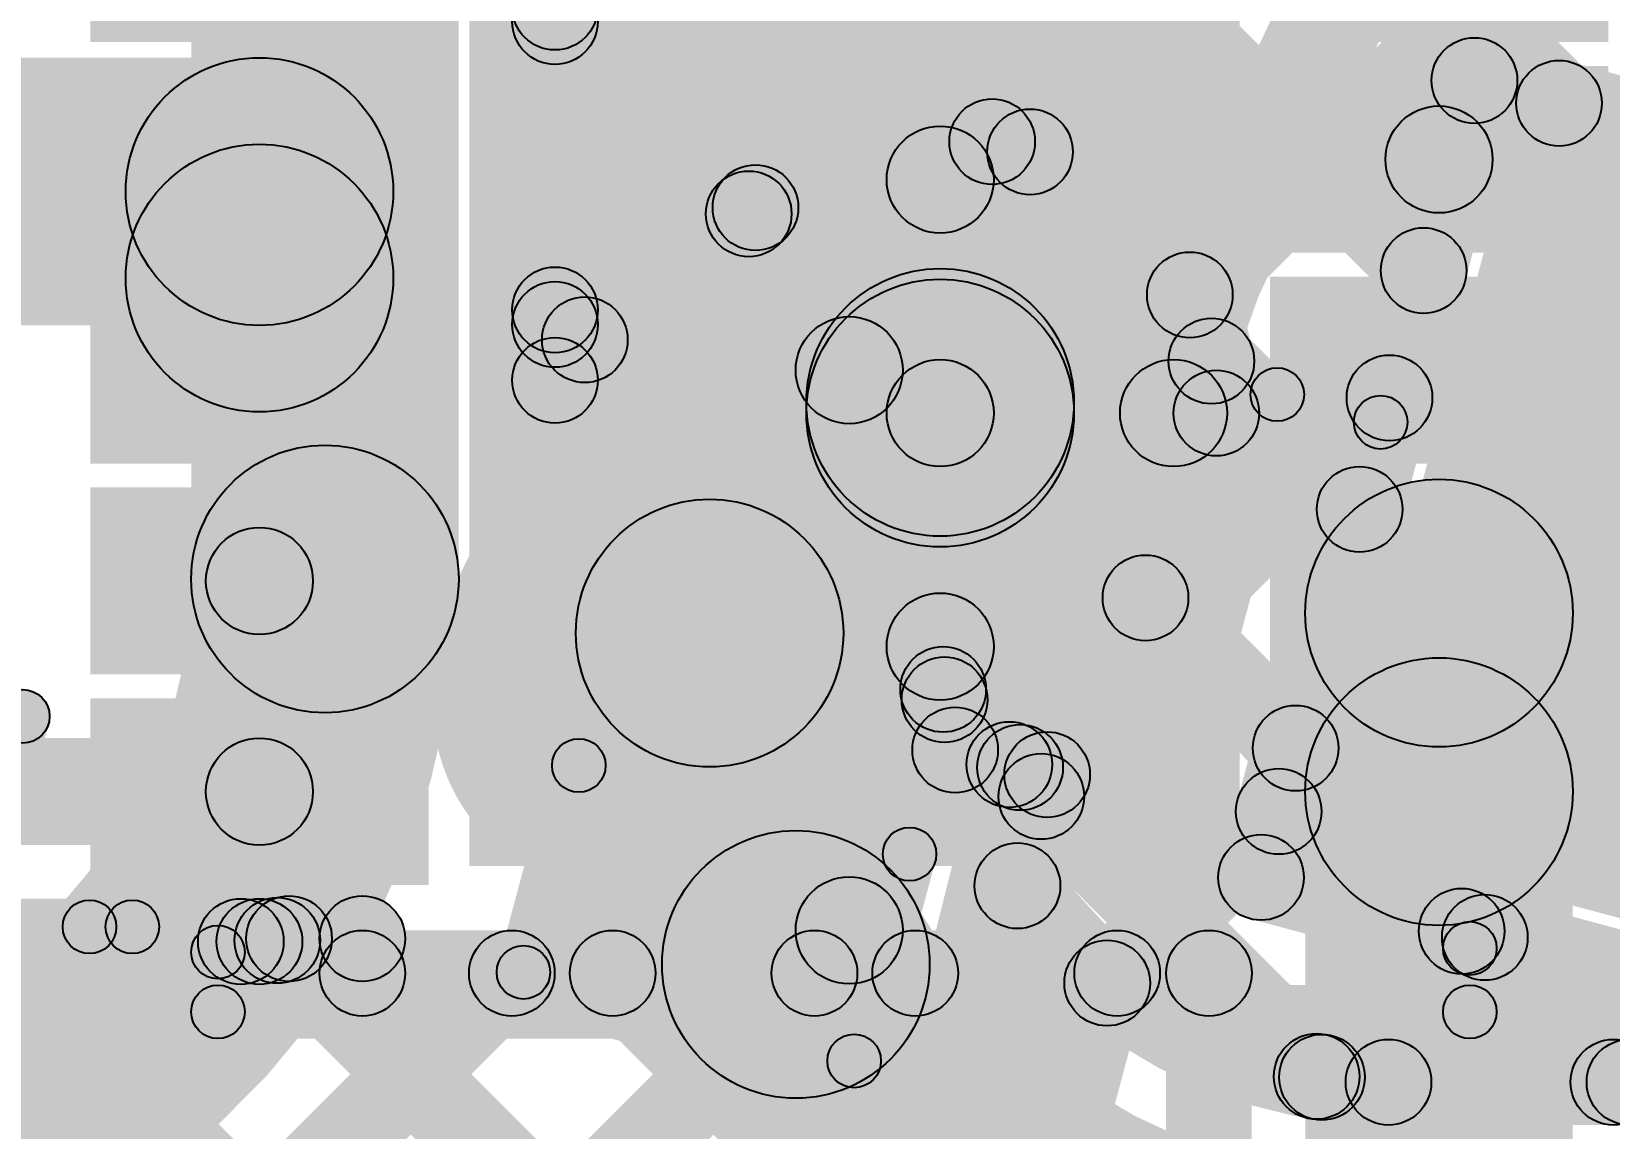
# Model space of a CAD drawing. Header units: millimetres. Extents: x -2.17 to 2.17, y -2.17 to 2.17.
# Drawn here: x -0.5839 to -0.4365, y 0.1036 to 0.206 of the extents above; entities that cross this region are included whole.
import ezdxf

# ---------------------------------------------------------------- set-up
doc = ezdxf.new("R2010")
doc.units = ezdxf.units.MM
doc.header["$MEASUREMENT"] = 0
for name, color, linetype in [('BottomLayer', 5, 'Continuous'), ('BottomOverlay', 54, 'Continuous'), ('BottomPaste', 16, 'Continuous'), ('BottomSolder', 6, 'Continuous'), ('Mechanical2', 216, 'Continuous'), ('TopLayer', 1, 'Continuous'), ('TopOverlay', 2, 'Continuous'), ('TopPaste', 8, 'Continuous'), ('TopSolder', 216, 'Continuous'), ('ViaHoleLayer', 16, 'Continuous')]:
    doc.layers.add(name, color=color, linetype=linetype)

# ---------------------------------------------------------------- blocks, each defined once
blk = doc.blocks.new('10_VSON__3_3__B_37')
at = {"layer": 'BottomLayer'}
for points in [[(-0.06693, 0.04409), (-0.04331, 0.04409), (-0.04331, 0.03465), (-0.06693, 0.03465)], [(0.04331, 0.04409), (0.06693, 0.04409), (0.06693, 0.03465), (0.04331, 0.03465)], [(-0.0315, 0.04232), (0.0315, 0.04232), (0.0315, -0.04232), (-0.0315, -0.04232)], [(-0.06693, 0.02441), (-0.04331, 0.02441), (-0.04331, 0.01496), (-0.06693, 0.01496)], [(0.04331, 0.02441), (0.06693, 0.02441), (0.06693, 0.01496), (0.04331, 0.01496)], [(-0.06693, 0.00472), (-0.04331, 0.00472), (-0.04331, -0.00472), (-0.06693, -0.00472)], [(0.04331, 0.00472), (0.06693, 0.00472), (0.06693, -0.00472), (0.04331, -0.00472)], [(-0.06693, -0.01496), (-0.04331, -0.01496), (-0.04331, -0.02441), (-0.06693, -0.02441)], [(0.04331, -0.01496), (0.06693, -0.01496), (0.06693, -0.02441), (0.04331, -0.02441)], [(-0.06693, -0.03465), (-0.04331, -0.03465), (-0.04331, -0.04409), (-0.06693, -0.04409)], [(0.04331, -0.03465), (0.06693, -0.03465), (0.06693, -0.04409), (0.04331, -0.04409)]]:
    blk.add_hatch(color=5, dxfattribs=at).paths.add_polyline_path(points)
at = {"layer": 'BottomOverlay'}
h = blk.add_hatch(color=54, dxfattribs=at)
edge = h.paths.add_edge_path()
edge.add_arc((-0.0585, 0.059), 0.0025, 0, 360)
h = blk.add_hatch(color=54, dxfattribs=at)
edge = h.paths.add_edge_path()
edge.add_arc((-0.0585, 0.059), 0.0025, 0, 360)
for points in [[(-0.0585, 0.0565), (-0.0585, 0.0615), (0.0585, 0.0615), (0.0585, 0.0565)], [(-0.056, 0.05342), (-0.061, 0.05342), (-0.061, 0.059), (-0.056, 0.059)], [(0.061, 0.05306), (0.056, 0.05306), (0.056, 0.059), (0.061, 0.059)], [(-0.0565, -0.05994), (-0.0615, -0.05994), (-0.0615, -0.05436), (-0.0565, -0.05436)], [(0.0605, -0.05994), (0.0555, -0.05994), (0.0555, -0.05401), (0.0605, -0.05401)], [(-0.059, -0.06244), (-0.059, -0.05744), (0.058, -0.05744), (0.058, -0.06244)]]:
    blk.add_hatch(color=54, dxfattribs=at).paths.add_polyline_path(points)
h = blk.add_hatch(color=54, dxfattribs=at)
edge = h.paths.add_edge_path()
edge.add_arc((0.0585, 0.059), 0.0025, 0, 360)
h = blk.add_hatch(color=54, dxfattribs=at)
edge = h.paths.add_edge_path()
edge.add_arc((0.0585, 0.059), 0.0025, 0, 360)
h = blk.add_hatch(color=54, dxfattribs=at)
edge = h.paths.add_edge_path()
edge.add_arc((-0.0585, 0.05342), 0.0025, 0, 360)
h = blk.add_hatch(color=54, dxfattribs=at)
edge = h.paths.add_edge_path()
edge.add_arc((0.0585, 0.05306), 0.0025, 0, 360)
h = blk.add_hatch(color=54, dxfattribs=at)
edge = h.paths.add_edge_path()
edge.add_arc((-0.071, -0.052), 0.0025, 0, 360)
h = blk.add_hatch(color=54, dxfattribs=at)
edge = h.paths.add_edge_path()
edge.add_arc((-0.067, -0.052), 0.0025, 0, 360)
h = blk.add_hatch(color=54, dxfattribs=at)
edge = h.paths.add_edge_path()
edge.add_arc((0.058, -0.05401), 0.0025, 0, 360)
h = blk.add_hatch(color=54, dxfattribs=at)
edge = h.paths.add_edge_path()
edge.add_arc((-0.059, -0.05436), 0.0025, 0, 360)
h = blk.add_hatch(color=54, dxfattribs=at)
edge = h.paths.add_edge_path()
edge.add_arc((-0.059, -0.05994), 0.0025, 0, 360)
h = blk.add_hatch(color=54, dxfattribs=at)
edge = h.paths.add_edge_path()
edge.add_arc((-0.059, -0.05994), 0.0025, 0, 360)
h = blk.add_hatch(color=54, dxfattribs=at)
edge = h.paths.add_edge_path()
edge.add_arc((0.058, -0.05994), 0.0025, 0, 360)
h = blk.add_hatch(color=54, dxfattribs=at)
edge = h.paths.add_edge_path()
edge.add_arc((0.058, -0.05994), 0.0025, 0, 360)
at = {"layer": 'BottomPaste'}
for points in [[(-0.06693, 0.04409), (-0.04331, 0.04409), (-0.04331, 0.03465), (-0.06693, 0.03465)], [(0.04331, 0.04409), (0.06693, 0.04409), (0.06693, 0.03465), (0.04331, 0.03465)], [(-0.0315, 0.04232), (0.0315, 0.04232), (0.0315, -0.04232), (-0.0315, -0.04232)], [(-0.06693, 0.02441), (-0.04331, 0.02441), (-0.04331, 0.01496), (-0.06693, 0.01496)], [(0.04331, 0.02441), (0.06693, 0.02441), (0.06693, 0.01496), (0.04331, 0.01496)], [(-0.06693, 0.00472), (-0.04331, 0.00472), (-0.04331, -0.00472), (-0.06693, -0.00472)], [(0.04331, 0.00472), (0.06693, 0.00472), (0.06693, -0.00472), (0.04331, -0.00472)], [(-0.06693, -0.01496), (-0.04331, -0.01496), (-0.04331, -0.02441), (-0.06693, -0.02441)], [(0.04331, -0.01496), (0.06693, -0.01496), (0.06693, -0.02441), (0.04331, -0.02441)], [(-0.06693, -0.03465), (-0.04331, -0.03465), (-0.04331, -0.04409), (-0.06693, -0.04409)], [(0.04331, -0.03465), (0.06693, -0.03465), (0.06693, -0.04409), (0.04331, -0.04409)]]:
    blk.add_hatch(color=16, dxfattribs=at).paths.add_polyline_path(points)
at = {"layer": 'BottomSolder'}
for points in [[(-0.07093, 0.04809), (-0.03931, 0.04809), (-0.03931, 0.03065), (-0.07093, 0.03065)], [(0.03931, 0.04809), (0.07093, 0.04809), (0.07093, 0.03065), (0.03931, 0.03065)], [(-0.0355, 0.04632), (0.0355, 0.04632), (0.0355, -0.04632), (-0.0355, -0.04632)], [(-0.07093, 0.02841), (-0.03931, 0.02841), (-0.03931, 0.01096), (-0.07093, 0.01096)], [(0.03931, 0.02841), (0.07093, 0.02841), (0.07093, 0.01096), (0.03931, 0.01096)], [(-0.07093, 0.00872), (-0.03931, 0.00872), (-0.03931, -0.00872), (-0.07093, -0.00872)], [(0.03931, 0.00872), (0.07093, 0.00872), (0.07093, -0.00872), (0.03931, -0.00872)], [(-0.07093, -0.01096), (-0.03931, -0.01096), (-0.03931, -0.02841), (-0.07093, -0.02841)], [(0.03931, -0.01096), (0.07093, -0.01096), (0.07093, -0.02841), (0.03931, -0.02841)], [(-0.07093, -0.03065), (-0.03931, -0.03065), (-0.03931, -0.04809), (-0.07093, -0.04809)], [(0.03931, -0.03065), (0.07093, -0.03065), (0.07093, -0.04809), (0.03931, -0.04809)]]:
    blk.add_hatch(color=6, dxfattribs=at).paths.add_polyline_path(points)
at = {"layer": 'BottomOverlay', "const_width": 0.005}
blk.add_lwpolyline([(-0.067, -0.052, 1), (-0.071, -0.052, 1)], format="xyb", close=True, dxfattribs=at)
at = {"layer": 'BottomOverlay'}
for centre in [(-0.0585, 0.059), (-0.0585, 0.059), (0.0585, 0.059), (0.0585, 0.059), (-0.0585, 0.05342), (0.0585, 0.05306), (-0.071, -0.052), (-0.067, -0.052), (0.058, -0.05401), (-0.059, -0.05436), (-0.059, -0.05994), (-0.059, -0.05994), (0.058, -0.05994), (0.058, -0.05994)]:
    blk.add_circle(centre, 0.0025, dxfattribs=at)
blk = doc.blocks.new('WS2812B_M____267')
at = {"layer": 'TopLayer'}
blk.add_hatch(color=1, dxfattribs=at).paths.add_polyline_path([(0.03504, 0.05079), (0.09409, 0.05079), (0.09409, 0.01142), (0.03504, 0.01142)])
at = {"layer": 'TopOverlay'}
for points in [[(-0.07, 0.0675), (-0.07, 0.0725), (0.07, 0.0725), (0.07, 0.0675)], [(0.0675, 0.07), (0.0725, 0.07), (0.0725, 0.06), (0.0675, 0.06)]]:
    blk.add_hatch(color=2, dxfattribs=at).paths.add_polyline_path(points)
h = blk.add_hatch(color=2, dxfattribs=at)
edge = h.paths.add_edge_path()
edge.add_arc((0.07, 0.07), 0.0025, 0, 360)
h = blk.add_hatch(color=2, dxfattribs=at)
edge = h.paths.add_edge_path()
edge.add_arc((0.07, 0.07), 0.0025, 0, 360)
h = blk.add_hatch(color=2, dxfattribs=at)
edge = h.paths.add_edge_path()
edge.add_arc((0.07, 0.06), 0.0025, 0, 360)
at = {"layer": 'TopPaste'}
blk.add_hatch(color=8, dxfattribs=at).paths.add_polyline_path([(0.03504, 0.05079), (0.09409, 0.05079), (0.09409, 0.01142), (0.03504, 0.01142)])
at = {"layer": 'TopSolder'}
blk.add_hatch(color=216, dxfattribs=at).paths.add_polyline_path([(0.03104, 0.05479), (0.09809, 0.05479), (0.09809, 0.00742), (0.03104, 0.00742)])
at = {"layer": 'TopOverlay'}
for centre in [(0.07, 0.07), (0.07, 0.07), (0.07, 0.06)]:
    blk.add_circle(centre, 0.0025, dxfattribs=at)
blk = doc.blocks.new('C__0402_413')
at = {"layer": 'TopLayer'}
for points in [[(-0.0275, -0.0125), (-0.0275, 0.0125), (-0.0095, 0.0125), (-0.0095, -0.0125)], [(0.0095, -0.0125), (0.0095, 0.0125), (0.0275, 0.0125), (0.0275, -0.0125)]]:
    blk.add_hatch(color=1, dxfattribs=at).paths.add_polyline_path(points)
at = {"layer": 'TopOverlay'}
h = blk.add_hatch(color=2, dxfattribs=at)
edge = h.paths.add_edge_path()
edge.add_arc((-0.031, 0.016), 0.0025, 0, 360)
h = blk.add_hatch(color=2, dxfattribs=at)
edge = h.paths.add_edge_path()
edge.add_arc((-0.031, 0.016), 0.0025, 0, 360)
for points in [[(-0.031, 0.0135), (-0.031, 0.0185), (-0.011, 0.0185), (-0.011, 0.0135)], [(0.011, 0.0135), (0.011, 0.0185), (0.031, 0.0185), (0.031, 0.0135)], [(-0.0335, 0.016), (-0.0285, 0.016), (-0.0285, -0.016), (-0.0335, -0.016)], [(0.0285, 0.016), (0.0335, 0.016), (0.0335, -0.016), (0.0285, -0.016)], [(-0.031, -0.0185), (-0.031, -0.0135), (-0.011, -0.0135), (-0.011, -0.0185)], [(0.011, -0.0185), (0.011, -0.0135), (0.031, -0.0135), (0.031, -0.0185)]]:
    blk.add_hatch(color=2, dxfattribs=at).paths.add_polyline_path(points)
h = blk.add_hatch(color=2, dxfattribs=at)
edge = h.paths.add_edge_path()
edge.add_arc((-0.011, 0.016), 0.0025, 0, 360)
h = blk.add_hatch(color=2, dxfattribs=at)
edge = h.paths.add_edge_path()
edge.add_arc((0.011, 0.016), 0.0025, 0, 360)
h = blk.add_hatch(color=2, dxfattribs=at)
edge = h.paths.add_edge_path()
edge.add_arc((0.031, 0.016), 0.0025, 0, 360)
h = blk.add_hatch(color=2, dxfattribs=at)
edge = h.paths.add_edge_path()
edge.add_arc((0.031, 0.016), 0.0025, 0, 360)
h = blk.add_hatch(color=2, dxfattribs=at)
edge = h.paths.add_edge_path()
edge.add_arc((-0.031, -0.016), 0.0025, 0, 360)
h = blk.add_hatch(color=2, dxfattribs=at)
edge = h.paths.add_edge_path()
edge.add_arc((-0.031, -0.016), 0.0025, 0, 360)
h = blk.add_hatch(color=2, dxfattribs=at)
edge = h.paths.add_edge_path()
edge.add_arc((-0.011, -0.016), 0.0025, 0, 360)
h = blk.add_hatch(color=2, dxfattribs=at)
edge = h.paths.add_edge_path()
edge.add_arc((0.011, -0.016), 0.0025, 0, 360)
h = blk.add_hatch(color=2, dxfattribs=at)
edge = h.paths.add_edge_path()
edge.add_arc((0.031, -0.016), 0.0025, 0, 360)
h = blk.add_hatch(color=2, dxfattribs=at)
edge = h.paths.add_edge_path()
edge.add_arc((0.031, -0.016), 0.0025, 0, 360)
at = {"layer": 'TopPaste'}
for points in [[(-0.0275, -0.0125), (-0.0275, 0.0125), (-0.0095, 0.0125), (-0.0095, -0.0125)], [(0.0095, -0.0125), (0.0095, 0.0125), (0.0275, 0.0125), (0.0275, -0.0125)]]:
    blk.add_hatch(color=8, dxfattribs=at).paths.add_polyline_path(points)
at = {"layer": 'TopSolder'}
for points in [[(-0.02986, -0.01486), (-0.02986, 0.01486), (-0.00714, 0.01486), (-0.00714, -0.01486)], [(0.00714, -0.01486), (0.00714, 0.01486), (0.02986, 0.01486), (0.02986, -0.01486)]]:
    blk.add_hatch(color=216, dxfattribs=at).paths.add_polyline_path(points)
at = {"layer": 'TopOverlay'}
for centre in [(-0.031, 0.016), (-0.031, 0.016), (-0.011, 0.016), (0.011, 0.016), (0.031, 0.016), (0.031, 0.016), (-0.031, -0.016), (-0.031, -0.016), (-0.011, -0.016), (0.011, -0.016), (0.031, -0.016), (0.031, -0.016)]:
    blk.add_circle(centre, 0.0025, dxfattribs=at)
blk = doc.blocks.new('C__0402_435')
at = {"layer": 'TopLayer'}
for points in [[(-0.0275, -0.0125), (-0.0275, 0.0125), (-0.0095, 0.0125), (-0.0095, -0.0125)], [(0.0095, -0.0125), (0.0095, 0.0125), (0.0275, 0.0125), (0.0275, -0.0125)]]:
    blk.add_hatch(color=1, dxfattribs=at).paths.add_polyline_path(points)
at = {"layer": 'TopOverlay'}
h = blk.add_hatch(color=2, dxfattribs=at)
edge = h.paths.add_edge_path()
edge.add_arc((-0.031, 0.016), 0.0025, 0, 360)
h = blk.add_hatch(color=2, dxfattribs=at)
edge = h.paths.add_edge_path()
edge.add_arc((-0.031, 0.016), 0.0025, 0, 360)
for points in [[(-0.011, 0.0185), (-0.011, 0.0135), (-0.031, 0.0135), (-0.031, 0.0185)], [(0.031, 0.0185), (0.031, 0.0135), (0.011, 0.0135), (0.011, 0.0185)], [(-0.0285, -0.016), (-0.0335, -0.016), (-0.0335, 0.016), (-0.0285, 0.016)], [(0.0335, -0.016), (0.0285, -0.016), (0.0285, 0.016), (0.0335, 0.016)], [(-0.011, -0.0135), (-0.011, -0.0185), (-0.031, -0.0185), (-0.031, -0.0135)], [(0.031, -0.0135), (0.031, -0.0185), (0.011, -0.0185), (0.011, -0.0135)]]:
    blk.add_hatch(color=2, dxfattribs=at).paths.add_polyline_path(points)
h = blk.add_hatch(color=2, dxfattribs=at)
edge = h.paths.add_edge_path()
edge.add_arc((-0.011, 0.016), 0.0025, 0, 360)
h = blk.add_hatch(color=2, dxfattribs=at)
edge = h.paths.add_edge_path()
edge.add_arc((0.011, 0.016), 0.0025, 0, 360)
h = blk.add_hatch(color=2, dxfattribs=at)
edge = h.paths.add_edge_path()
edge.add_arc((0.031, 0.016), 0.0025, 0, 360)
h = blk.add_hatch(color=2, dxfattribs=at)
edge = h.paths.add_edge_path()
edge.add_arc((0.031, 0.016), 0.0025, 0, 360)
h = blk.add_hatch(color=2, dxfattribs=at)
edge = h.paths.add_edge_path()
edge.add_arc((-0.031, -0.016), 0.0025, 0, 360)
h = blk.add_hatch(color=2, dxfattribs=at)
edge = h.paths.add_edge_path()
edge.add_arc((-0.031, -0.016), 0.0025, 0, 360)
h = blk.add_hatch(color=2, dxfattribs=at)
edge = h.paths.add_edge_path()
edge.add_arc((-0.011, -0.016), 0.0025, 0, 360)
h = blk.add_hatch(color=2, dxfattribs=at)
edge = h.paths.add_edge_path()
edge.add_arc((0.011, -0.016), 0.0025, 0, 360)
h = blk.add_hatch(color=2, dxfattribs=at)
edge = h.paths.add_edge_path()
edge.add_arc((0.031, -0.016), 0.0025, 0, 360)
h = blk.add_hatch(color=2, dxfattribs=at)
edge = h.paths.add_edge_path()
edge.add_arc((0.031, -0.016), 0.0025, 0, 360)
at = {"layer": 'TopPaste'}
for points in [[(-0.0275, -0.0125), (-0.0275, 0.0125), (-0.0095, 0.0125), (-0.0095, -0.0125)], [(0.0095, -0.0125), (0.0095, 0.0125), (0.0275, 0.0125), (0.0275, -0.0125)]]:
    blk.add_hatch(color=8, dxfattribs=at).paths.add_polyline_path(points)
at = {"layer": 'TopSolder'}
for points in [[(-0.02986, -0.01486), (-0.02986, 0.01486), (-0.00714, 0.01486), (-0.00714, -0.01486)], [(0.00714, -0.01486), (0.00714, 0.01486), (0.02986, 0.01486), (0.02986, -0.01486)]]:
    blk.add_hatch(color=216, dxfattribs=at).paths.add_polyline_path(points)
at = {"layer": 'TopOverlay'}
for centre in [(-0.031, 0.016), (-0.031, 0.016), (-0.011, 0.016), (0.011, 0.016), (0.031, 0.016), (0.031, 0.016), (-0.031, -0.016), (-0.031, -0.016), (-0.011, -0.016), (0.011, -0.016), (0.031, -0.016), (0.031, -0.016)]:
    blk.add_circle(centre, 0.0025, dxfattribs=at)

msp = doc.modelspace()

# ---------------------------------------------------------------- hatches: boundary and pattern name
at = {"layer": 'BottomLayer'}
for points in [[(-0.54, 0.13139), (-0.471, 0.13139), (-0.471, 0.47939), (-0.54, 0.47939)], [(-0.67171, 0.17858), (-0.67171, 0.20358), (-0.56262, 0.20358), (-0.56262, 0.17858)], [(-0.45238, 0.18908), (-0.45238, 0.19908), (-0.39931, 0.19908), (-0.39931, 0.18908)], [(-0.55012, 0.183), (-0.57512, 0.183), (-0.57512, 0.19108), (-0.55012, 0.19108)], [(-0.5025, 0.12207), (-0.5125, 0.12207), (-0.5125, 0.1744), (-0.5025, 0.1744)], [(-0.55762, 0.13503), (-0.56762, 0.13503), (-0.56762, 0.15471), (-0.55762, 0.15471)], [(-0.43988, 0.13503), (-0.46488, 0.13503), (-0.46488, 0.15171), (-0.43988, 0.15171)], [(-0.70613, 0.13003), (-0.70613, 0.14003), (-0.56262, 0.14003), (-0.56262, 0.13003)], [(-0.43988, 0.03401), (-0.46488, 0.03401), (-0.46488, 0.13503), (-0.43988, 0.13503)], [(-0.5898, 0.11703), (-0.5898, 0.12503), (-0.56262, 0.12503), (-0.56262, 0.11703)], [(-0.56378, 0.1183), (-0.55812, 0.12396), (-0.51879, 0.08462), (-0.52445, 0.07897)], [(-0.55985, 0.1173), (-0.55985, 0.1253), (-0.553, 0.1253), (-0.553, 0.1173)], [(-0.59967, 0.08006), (-0.60533, 0.08572), (-0.56719, 0.12386), (-0.56153, 0.1182)], [(-0.59196, 0.1182), (-0.58631, 0.12386), (-0.54817, 0.08572), (-0.55383, 0.08006)], [(-0.549, 0.11807), (-0.557, 0.11807), (-0.557, 0.1213), (-0.549, 0.1213)], [(-0.553, 0.11407), (-0.553, 0.12207), (-0.47388, 0.12207), (-0.47388, 0.11407)], [(-0.57139, 0.08006), (-0.57704, 0.08572), (-0.54186, 0.1209), (-0.5362, 0.11525)], [(-0.5431, 0.08006), (-0.54876, 0.08572), (-0.51358, 0.1209), (-0.50792, 0.11525)], [(-0.53244, 0.11525), (-0.52679, 0.1209), (-0.47105, 0.06517), (-0.47671, 0.05951)], [(-0.51672, 0.07816), (-0.52238, 0.08382), (-0.48529, 0.1209), (-0.47963, 0.11525)], [(-0.50416, 0.11525), (-0.4985, 0.1209), (-0.47105, 0.09346), (-0.47671, 0.0878)], [(-0.46988, 0.04291), (-0.47788, 0.04291), (-0.47788, 0.11807), (-0.46988, 0.11807)]]:
    msp.add_hatch(color=5, dxfattribs=at).paths.add_polyline_path(points)
h = msp.add_hatch(color=5, dxfattribs=at)
edge = h.paths.add_edge_path()
edge.add_arc((-0.56262, 0.19108), 0.0125, 0, 360)
h = msp.add_hatch(color=5, dxfattribs=at)
edge = h.paths.add_edge_path()
edge.add_arc((-0.56262, 0.19108), 0.0125, 0, 360)
h = msp.add_hatch(color=5, dxfattribs=at)
edge = h.paths.add_edge_path()
edge.add_arc((-0.45238, 0.19408), 0.005, 0, 360)
h = msp.add_hatch(color=5, dxfattribs=at)
edge = h.paths.add_edge_path()
edge.add_arc((-0.56262, 0.183), 0.0125, 0, 360)
h = msp.add_hatch(color=5, dxfattribs=at)
edge = h.paths.add_edge_path()
edge.add_arc((-0.499, 0.17039), 0.01181, 0, 360)
h = msp.add_hatch(color=5, dxfattribs=at)
edge = h.paths.add_edge_path()
edge.add_arc((-0.5075, 0.1744), 0.005, 0, 360)
h = msp.add_hatch(color=5, dxfattribs=at)
edge = h.paths.add_edge_path()
edge.add_arc((-0.45238, 0.15171), 0.0125, 0, 360)
h = msp.add_hatch(color=5, dxfattribs=at)
edge = h.paths.add_edge_path()
edge.add_arc((-0.56262, 0.15471), 0.005, 0, 360)
h = msp.add_hatch(color=5, dxfattribs=at)
edge = h.paths.add_edge_path()
edge.add_arc((-0.45238, 0.13503), 0.0125, 0, 360)
h = msp.add_hatch(color=5, dxfattribs=at)
edge = h.paths.add_edge_path()
edge.add_arc((-0.45238, 0.13503), 0.0125, 0, 360)
h = msp.add_hatch(color=5, dxfattribs=at)
edge = h.paths.add_edge_path()
edge.add_arc((-0.56262, 0.13503), 0.005, 0, 360)
h = msp.add_hatch(color=5, dxfattribs=at)
edge = h.paths.add_edge_path()
edge.add_arc((-0.56262, 0.13503), 0.005, 0, 360)
h = msp.add_hatch(color=5, dxfattribs=at)
edge = h.paths.add_edge_path()
edge.add_arc((-0.5075, 0.12207), 0.005, 0, 360)
h = msp.add_hatch(color=5, dxfattribs=at)
edge = h.paths.add_edge_path()
edge.add_arc((-0.56436, 0.12103), 0.004, 0, 360)
h = msp.add_hatch(color=5, dxfattribs=at)
edge = h.paths.add_edge_path()
edge.add_arc((-0.56262, 0.12103), 0.004, 0, 360)
h = msp.add_hatch(color=5, dxfattribs=at)
edge = h.paths.add_edge_path()
edge.add_arc((-0.56095, 0.12113), 0.004, 0, 360)
h = msp.add_hatch(color=5, dxfattribs=at)
edge = h.paths.add_edge_path()
edge.add_arc((-0.55985, 0.1213), 0.004, 0, 360)
h = msp.add_hatch(color=5, dxfattribs=at)
edge = h.paths.add_edge_path()
edge.add_arc((-0.553, 0.1213), 0.004, 0, 360)
h = msp.add_hatch(color=5, dxfattribs=at)
edge = h.paths.add_edge_path()
edge.add_arc((-0.553, 0.1213), 0.004, 0, 360)
h = msp.add_hatch(color=5, dxfattribs=at)
edge = h.paths.add_edge_path()
edge.add_arc((-0.553, 0.11807), 0.004, 0, 360)
h = msp.add_hatch(color=5, dxfattribs=at)
edge = h.paths.add_edge_path()
edge.add_arc((-0.553, 0.11807), 0.004, 0, 360)
h = msp.add_hatch(color=5, dxfattribs=at)
edge = h.paths.add_edge_path()
edge.add_arc((-0.53903, 0.11807), 0.004, 0, 360)
h = msp.add_hatch(color=5, dxfattribs=at)
edge = h.paths.add_edge_path()
edge.add_arc((-0.52961, 0.11807), 0.004, 0, 360)
h = msp.add_hatch(color=5, dxfattribs=at)
edge = h.paths.add_edge_path()
edge.add_arc((-0.51075, 0.11807), 0.004, 0, 360)
h = msp.add_hatch(color=5, dxfattribs=at)
edge = h.paths.add_edge_path()
edge.add_arc((-0.50133, 0.11807), 0.004, 0, 360)
h = msp.add_hatch(color=5, dxfattribs=at)
edge = h.paths.add_edge_path()
edge.add_arc((-0.48246, 0.11807), 0.004, 0, 360)
h = msp.add_hatch(color=5, dxfattribs=at)
edge = h.paths.add_edge_path()
edge.add_arc((-0.47388, 0.11807), 0.004, 0, 360)
h = msp.add_hatch(color=5, dxfattribs=at)
edge = h.paths.add_edge_path()
edge.add_arc((-0.47388, 0.11807), 0.004, 0, 360)
at = {"layer": 'BottomSolder'}
h = msp.add_hatch(color=6, dxfattribs=at)
edge = h.paths.add_edge_path()
edge.add_arc((-0.499, 0.17039), 0.01581, 0, 360)
at = {"layer": 'TopLayer'}
for points in [[(-0.53217, 0.20413), (-0.53783, 0.20979), (-0.42641, 0.32121), (-0.42075, 0.31555)], [(-0.53217, 0.17585), (-0.53783, 0.1815), (-0.42477, 0.29456), (-0.41912, 0.2889)], [(-0.48777, 0.19197), (-0.49342, 0.19762), (-0.41582, 0.27523), (-0.41016, 0.26958)], [(-0.544, 0.15489), (-0.569, 0.15489), (-0.569, 0.27072), (-0.544, 0.27072)], [(-0.50508, 0.25759), (-0.49942, 0.26325), (-0.43833, 0.20215), (-0.44399, 0.1965)], [(-0.52698, 0.2512), (-0.52132, 0.25686), (-0.45099, 0.18653), (-0.45665, 0.18088)], [(-0.47284, 0.17861), (-0.4785, 0.18426), (-0.40709, 0.25568), (-0.40143, 0.25002)], [(-0.531, 0.17345), (-0.539, 0.17345), (-0.539, 0.25245), (-0.531, 0.25245)], [(-0.53783, 0.23377), (-0.53217, 0.23943), (-0.49131, 0.19857), (-0.49697, 0.19291)], [(-0.53783, 0.20549), (-0.53217, 0.21114), (-0.51343, 0.19241), (-0.51909, 0.18675)], [(-0.4501, 0.19758), (-0.44803, 0.20531), (-0.41445, 0.19631), (-0.41652, 0.18858)], [(-0.46515, 0.12598), (-0.47287, 0.12805), (-0.45293, 0.20248), (-0.4452, 0.20041)], [(-0.494, 0.17039), (-0.504, 0.17039), (-0.504, 0.1922), (-0.494, 0.1922)], [(-0.53783, 0.1772), (-0.53217, 0.18286), (-0.52938, 0.18007), (-0.53504, 0.17441)], [(-0.47648, 0.17242), (-0.47082, 0.17808), (-0.45697, 0.16423), (-0.46263, 0.15857)], [(-0.499, 0.16539), (-0.499, 0.17539), (-0.47719, 0.17539), (-0.47719, 0.16539)], [(-0.4887, 0.13447), (-0.49436, 0.14012), (-0.45984, 0.17464), (-0.45418, 0.16899)], [(-0.4865, 0.17039), (-0.5115, 0.17039), (-0.5115, 0.17139), (-0.4865, 0.17139)], [(-0.494, 0.14858), (-0.504, 0.14858), (-0.504, 0.17039), (-0.494, 0.17039)], [(-0.48264, 0.1503), (-0.47698, 0.15595), (-0.46295, 0.14192), (-0.4686, 0.13626)], [(-0.50141, 0.14079), (-0.49576, 0.14644), (-0.48971, 0.14039), (-0.49536, 0.13474)], [(-0.49864, 0.13506), (-0.49657, 0.14279), (-0.48796, 0.14048), (-0.49004, 0.13275)], [(-0.49536, 0.13474), (-0.48971, 0.14039), (-0.48672, 0.1374), (-0.49237, 0.13175)], [(-0.48792, 0.1252), (-0.49564, 0.12727), (-0.49286, 0.13765), (-0.48514, 0.13558)], [(-0.49237, 0.13175), (-0.48672, 0.1374), (-0.4605, 0.11118), (-0.46615, 0.10553)], [(-0.48056, 0.11432), (-0.48622, 0.11998), (-0.47019, 0.13601), (-0.46453, 0.13035)], [(-0.47005, 0.12315), (-0.46798, 0.13088), (-0.41272, 0.11607), (-0.41479, 0.10835)], [(-0.46099, 0.1056), (-0.46665, 0.11126), (-0.45309, 0.12482), (-0.44743, 0.11916)], [(-0.45093, 0.11858), (-0.44527, 0.12424), (-0.43175, 0.11072), (-0.4374, 0.10506)], [(-0.43325, 0.10506), (-0.43891, 0.11072), (-0.43078, 0.11884), (-0.42513, 0.11319)], [(-0.4571, 0.10389), (-0.4571, 0.11189), (-0.41491, 0.11189), (-0.41491, 0.10389)]]:
    msp.add_hatch(color=1, dxfattribs=at).paths.add_polyline_path(points)
h = msp.add_hatch(color=1, dxfattribs=at)
edge = h.paths.add_edge_path()
edge.add_arc((-0.535, 0.20831), 0.004, 0, 360)
h = msp.add_hatch(color=1, dxfattribs=at)
edge = h.paths.add_edge_path()
edge.add_arc((-0.535, 0.20696), 0.004, 0, 360)
h = msp.add_hatch(color=1, dxfattribs=at)
edge = h.paths.add_edge_path()
edge.add_arc((-0.44907, 0.20145), 0.004, 0, 360)
h = msp.add_hatch(color=1, dxfattribs=at)
edge = h.paths.add_edge_path()
edge.add_arc((-0.44907, 0.20145), 0.004, 0, 360)
h = msp.add_hatch(color=1, dxfattribs=at)
edge = h.paths.add_edge_path()
edge.add_arc((-0.44116, 0.19933), 0.004, 0, 360)
h = msp.add_hatch(color=1, dxfattribs=at)
edge = h.paths.add_edge_path()
edge.add_arc((-0.49414, 0.19574), 0.004, 0, 360)
h = msp.add_hatch(color=1, dxfattribs=at)
edge = h.paths.add_edge_path()
edge.add_arc((-0.4906, 0.19479), 0.004, 0, 360)
h = msp.add_hatch(color=1, dxfattribs=at)
edge = h.paths.add_edge_path()
edge.add_arc((-0.499, 0.1922), 0.005, 0, 360)
h = msp.add_hatch(color=1, dxfattribs=at)
edge = h.paths.add_edge_path()
edge.add_arc((-0.51626, 0.18958), 0.004, 0, 360)
h = msp.add_hatch(color=1, dxfattribs=at)
edge = h.paths.add_edge_path()
edge.add_arc((-0.51689, 0.189), 0.004, 0, 360)
h = msp.add_hatch(color=1, dxfattribs=at)
edge = h.paths.add_edge_path()
edge.add_arc((-0.51689, 0.189), 0.004, 0, 360)
h = msp.add_hatch(color=1, dxfattribs=at)
edge = h.paths.add_edge_path()
edge.add_arc((-0.45382, 0.1837), 0.004, 0, 360)
h = msp.add_hatch(color=1, dxfattribs=at)
edge = h.paths.add_edge_path()
edge.add_arc((-0.47567, 0.18143), 0.004, 0, 360)
h = msp.add_hatch(color=1, dxfattribs=at)
edge = h.paths.add_edge_path()
edge.add_arc((-0.535, 0.18003), 0.004, 0, 360)
h = msp.add_hatch(color=1, dxfattribs=at)
edge = h.paths.add_edge_path()
edge.add_arc((-0.499, 0.17139), 0.0125, 0, 360)
h = msp.add_hatch(color=1, dxfattribs=at)
edge = h.paths.add_edge_path()
edge.add_arc((-0.499, 0.17139), 0.0125, 0, 360)
h = msp.add_hatch(color=1, dxfattribs=at)
edge = h.paths.add_edge_path()
edge.add_arc((-0.499, 0.17039), 0.0125, 0, 360)
h = msp.add_hatch(color=1, dxfattribs=at)
edge = h.paths.add_edge_path()
edge.add_arc((-0.535, 0.17867), 0.004, 0, 360)
h = msp.add_hatch(color=1, dxfattribs=at)
edge = h.paths.add_edge_path()
edge.add_arc((-0.499, 0.17039), 0.01181, 0, 360)
h = msp.add_hatch(color=1, dxfattribs=at)
edge = h.paths.add_edge_path()
edge.add_arc((-0.53221, 0.17724), 0.004, 0, 360)
h = msp.add_hatch(color=1, dxfattribs=at)
edge = h.paths.add_edge_path()
edge.add_arc((-0.47365, 0.17525), 0.004, 0, 360)
h = msp.add_hatch(color=1, dxfattribs=at)
edge = h.paths.add_edge_path()
edge.add_arc((-0.535, 0.17345), 0.004, 0, 360)
h = msp.add_hatch(color=1, dxfattribs=at)
edge = h.paths.add_edge_path()
edge.add_arc((-0.535, 0.17345), 0.004, 0, 360)
h = msp.add_hatch(color=1, dxfattribs=at)
edge = h.paths.add_edge_path()
edge.add_arc((-0.45701, 0.17181), 0.004, 0, 360)
h = msp.add_hatch(color=1, dxfattribs=at)
edge = h.paths.add_edge_path()
edge.add_arc((-0.499, 0.17039), 0.005, 0, 360)
h = msp.add_hatch(color=1, dxfattribs=at)
edge = h.paths.add_edge_path()
edge.add_arc((-0.499, 0.17039), 0.005, 0, 360)
h = msp.add_hatch(color=1, dxfattribs=at)
edge = h.paths.add_edge_path()
edge.add_arc((-0.499, 0.17039), 0.005, 0, 360)
h = msp.add_hatch(color=1, dxfattribs=at)
edge = h.paths.add_edge_path()
edge.add_arc((-0.47719, 0.17039), 0.005, 0, 360)
h = msp.add_hatch(color=1, dxfattribs=at)
edge = h.paths.add_edge_path()
edge.add_arc((-0.47319, 0.17039), 0.004, 0, 360)
h = msp.add_hatch(color=1, dxfattribs=at)
edge = h.paths.add_edge_path()
edge.add_arc((-0.47319, 0.17039), 0.004, 0, 360)
h = msp.add_hatch(color=1, dxfattribs=at)
edge = h.paths.add_edge_path()
edge.add_arc((-0.5565, 0.15489), 0.0125, 0, 360)
h = msp.add_hatch(color=1, dxfattribs=at)
edge = h.paths.add_edge_path()
edge.add_arc((-0.5565, 0.15489), 0.0125, 0, 360)
h = msp.add_hatch(color=1, dxfattribs=at)
edge = h.paths.add_edge_path()
edge.add_arc((-0.4598, 0.1614), 0.004, 0, 360)
h = msp.add_hatch(color=1, dxfattribs=at)
edge = h.paths.add_edge_path()
edge.add_arc((-0.52055, 0.14984), 0.0125, 0, 360)
h = msp.add_hatch(color=1, dxfattribs=at)
edge = h.paths.add_edge_path()
edge.add_arc((-0.52055, 0.14984), 0.0125, 0, 360)
h = msp.add_hatch(color=1, dxfattribs=at)
edge = h.paths.add_edge_path()
edge.add_arc((-0.47981, 0.15313), 0.004, 0, 360)
h = msp.add_hatch(color=1, dxfattribs=at)
edge = h.paths.add_edge_path()
edge.add_arc((-0.499, 0.14858), 0.005, 0, 360)
h = msp.add_hatch(color=1, dxfattribs=at)
edge = h.paths.add_edge_path()
edge.add_arc((-0.49872, 0.14458), 0.004, 0, 360)
h = msp.add_hatch(color=1, dxfattribs=at)
edge = h.paths.add_edge_path()
edge.add_arc((-0.49872, 0.14458), 0.004, 0, 360)
h = msp.add_hatch(color=1, dxfattribs=at)
edge = h.paths.add_edge_path()
edge.add_arc((-0.49859, 0.14362), 0.004, 0, 360)
h = msp.add_hatch(color=1, dxfattribs=at)
edge = h.paths.add_edge_path()
edge.add_arc((-0.46578, 0.13909), 0.004, 0, 360)
h = msp.add_hatch(color=1, dxfattribs=at)
edge = h.paths.add_edge_path()
edge.add_arc((-0.4976, 0.13892), 0.004, 0, 360)
h = msp.add_hatch(color=1, dxfattribs=at)
edge = h.paths.add_edge_path()
edge.add_arc((-0.4976, 0.13892), 0.004, 0, 360)
h = msp.add_hatch(color=1, dxfattribs=at)
edge = h.paths.add_edge_path()
edge.add_arc((-0.49253, 0.13756), 0.004, 0, 360)
h = msp.add_hatch(color=1, dxfattribs=at)
edge = h.paths.add_edge_path()
edge.add_arc((-0.49253, 0.13756), 0.004, 0, 360)
h = msp.add_hatch(color=1, dxfattribs=at)
edge = h.paths.add_edge_path()
edge.add_arc((-0.49153, 0.13729), 0.004, 0, 360)
h = msp.add_hatch(color=1, dxfattribs=at)
edge = h.paths.add_edge_path()
edge.add_arc((-0.489, 0.13662), 0.004, 0, 360)
h = msp.add_hatch(color=1, dxfattribs=at)
edge = h.paths.add_edge_path()
edge.add_arc((-0.489, 0.13662), 0.004, 0, 360)
h = msp.add_hatch(color=1, dxfattribs=at)
edge = h.paths.add_edge_path()
edge.add_arc((-0.48955, 0.13458), 0.004, 0, 360)
h = msp.add_hatch(color=1, dxfattribs=at)
edge = h.paths.add_edge_path()
edge.add_arc((-0.48955, 0.13458), 0.004, 0, 360)
h = msp.add_hatch(color=1, dxfattribs=at)
edge = h.paths.add_edge_path()
edge.add_arc((-0.46736, 0.13318), 0.004, 0, 360)
h = msp.add_hatch(color=1, dxfattribs=at)
edge = h.paths.add_edge_path()
edge.add_arc((-0.51249, 0.11889), 0.0125, 0, 360)
h = msp.add_hatch(color=1, dxfattribs=at)
edge = h.paths.add_edge_path()
edge.add_arc((-0.51249, 0.11889), 0.0125, 0, 360)
h = msp.add_hatch(color=1, dxfattribs=at)
edge = h.paths.add_edge_path()
edge.add_arc((-0.49178, 0.12624), 0.004, 0, 360)
h = msp.add_hatch(color=1, dxfattribs=at)
edge = h.paths.add_edge_path()
edge.add_arc((-0.49178, 0.12624), 0.004, 0, 360)
h = msp.add_hatch(color=1, dxfattribs=at)
edge = h.paths.add_edge_path()
edge.add_arc((-0.46901, 0.12702), 0.004, 0, 360)
h = msp.add_hatch(color=1, dxfattribs=at)
edge = h.paths.add_edge_path()
edge.add_arc((-0.46901, 0.12702), 0.004, 0, 360)
h = msp.add_hatch(color=1, dxfattribs=at)
edge = h.paths.add_edge_path()
edge.add_arc((-0.45026, 0.12199), 0.004, 0, 360)
h = msp.add_hatch(color=1, dxfattribs=at)
edge = h.paths.add_edge_path()
edge.add_arc((-0.4481, 0.12141), 0.004, 0, 360)
h = msp.add_hatch(color=1, dxfattribs=at)
edge = h.paths.add_edge_path()
edge.add_arc((-0.48339, 0.11715), 0.004, 0, 360)
h = msp.add_hatch(color=1, dxfattribs=at)
edge = h.paths.add_edge_path()
edge.add_arc((-0.46382, 0.10843), 0.004, 0, 360)
h = msp.add_hatch(color=1, dxfattribs=at)
edge = h.paths.add_edge_path()
edge.add_arc((-0.46332, 0.10835), 0.004, 0, 360)
h = msp.add_hatch(color=1, dxfattribs=at)
edge = h.paths.add_edge_path()
edge.add_arc((-0.4571, 0.10789), 0.004, 0, 360)
h = msp.add_hatch(color=1, dxfattribs=at)
edge = h.paths.add_edge_path()
edge.add_arc((-0.4571, 0.10789), 0.004, 0, 360)
h = msp.add_hatch(color=1, dxfattribs=at)
edge = h.paths.add_edge_path()
edge.add_arc((-0.43608, 0.10789), 0.004, 0, 360)
h = msp.add_hatch(color=1, dxfattribs=at)
edge = h.paths.add_edge_path()
edge.add_arc((-0.43458, 0.10789), 0.004, 0, 360)
at = {"layer": 'ViaHoleLayer'}
h = msp.add_hatch(color=16, dxfattribs=at)
edge = h.paths.add_edge_path()
edge.add_arc((-0.499, 0.17039), 0.00591, 0, 360)

# ---------------------------------------------------------------- linework, layer by layer
at = {"layer": 'BottomLayer'}
for centre, radius in [((-0.56262, 0.19108), 0.0125), ((-0.56262, 0.19108), 0.0125), ((-0.45238, 0.19408), 0.005), ((-0.56262, 0.183), 0.0125), ((-0.5075, 0.1744), 0.005), ((-0.45238, 0.15171), 0.0125), ((-0.56262, 0.15471), 0.005), ((-0.45238, 0.13503), 0.0125), ((-0.45238, 0.13503), 0.0125), ((-0.56262, 0.13503), 0.005), ((-0.56262, 0.13503), 0.005), ((-0.5075, 0.12207), 0.005), ((-0.56436, 0.12103), 0.004), ((-0.56262, 0.12103), 0.004), ((-0.56095, 0.12113), 0.004), ((-0.55985, 0.1213), 0.004), ((-0.553, 0.1213), 0.004), ((-0.553, 0.1213), 0.004), ((-0.553, 0.11807), 0.004), ((-0.553, 0.11807), 0.004), ((-0.53903, 0.11807), 0.004), ((-0.52961, 0.11807), 0.004), ((-0.51075, 0.11807), 0.004), ((-0.50133, 0.11807), 0.004), ((-0.48246, 0.11807), 0.004), ((-0.47388, 0.11807), 0.004), ((-0.47388, 0.11807), 0.004)]:
    msp.add_circle(centre, radius, dxfattribs=at)
at = {"layer": 'Mechanical2', "const_width": 0.01}
for points in [[(2.16535, 0.001, 1), (-2.16535, 0.001, 1)], [(2.08135, -0.01, 1), (-2.04935, -0.01, 1)], [(1.84055, 0.001, 1), (-1.84055, 0.001, 1)], [(1.6437, 0.001, 1), (-1.6437, 0.001, 1)], [(1.50394, 0, 1), (-1.50394, 0, 1)], [(1.30709, 0.001, 1), (-1.30709, 0.001, 1)], [(1.17323, 0.001, 1), (-1.17323, 0.001, 1)], [(0.97638, 0.001, 1), (-0.97638, 0.001, 1)], [(0.84252, 0.001, 1), (-0.84252, 0.001, 1)], [(0.64567, 0.001, 1), (-0.64567, 0.001, 1)], [(0.51081, -0.01261, 1), (-0.51281, -0.01261, 1)]]:
    msp.add_lwpolyline(points, format="xyb", close=True, dxfattribs=at)
at = {"layer": 'TopLayer'}
for points, const_width in [([(-0.51689, 0.189, -0.66106), (-0.47319, 0.17039)], 0.008), ([(-0.535, 0.17345, -0.141407), (-0.51689, 0.189)], 0.008), ([(-0.52055, 0.14984, -0.414214), (-0.499, 0.17139)], 0.025), ([(-0.47319, 0.17039, -0.411025), (-0.49872, 0.14458)], 0.008), ([(-0.5565, 0.15489, -0.414214), (-0.613, 0.09839)], 0.025), ([(-0.51249, 0.11889, -0.128089), (-0.52055, 0.14984)], 0.025), ([(-0.4976, 0.13892, -0.034406), (-0.49872, 0.14458)], 0.008), ([(-0.4571, 0.08639, -0.271708), (-0.51249, 0.11889)], 0.025), ([(-0.4571, 0.10789, -0.248233), (-0.49178, 0.12624)], 0.008), ([(-0.613, 0.09839, -0.414214), (-0.58572, 0.07111)], 0.025)]:
    msp.add_lwpolyline(points, format="xyb", dxfattribs=dict(at, const_width=const_width))
for centre, radius in [((-0.535, 0.20831), 0.004), ((-0.535, 0.20696), 0.004), ((-0.44907, 0.20145), 0.004), ((-0.44907, 0.20145), 0.004), ((-0.44116, 0.19933), 0.004), ((-0.49414, 0.19574), 0.004), ((-0.4906, 0.19479), 0.004), ((-0.499, 0.1922), 0.005), ((-0.51626, 0.18958), 0.004), ((-0.51689, 0.189), 0.004), ((-0.51689, 0.189), 0.004), ((-0.45382, 0.1837), 0.004), ((-0.47567, 0.18143), 0.004), ((-0.535, 0.18003), 0.004), ((-0.499, 0.17139), 0.0125), ((-0.499, 0.17139), 0.0125), ((-0.499, 0.17039), 0.0125), ((-0.535, 0.17867), 0.004), ((-0.53221, 0.17724), 0.004), ((-0.47365, 0.17525), 0.004), ((-0.535, 0.17345), 0.004), ((-0.535, 0.17345), 0.004), ((-0.45701, 0.17181), 0.004), ((-0.499, 0.17039), 0.005), ((-0.499, 0.17039), 0.005), ((-0.499, 0.17039), 0.005), ((-0.47719, 0.17039), 0.005), ((-0.47319, 0.17039), 0.004), ((-0.47319, 0.17039), 0.004), ((-0.5565, 0.15489), 0.0125), ((-0.5565, 0.15489), 0.0125), ((-0.4598, 0.1614), 0.004), ((-0.52055, 0.14984), 0.0125), ((-0.52055, 0.14984), 0.0125), ((-0.47981, 0.15313), 0.004), ((-0.499, 0.14858), 0.005), ((-0.49872, 0.14458), 0.004), ((-0.49872, 0.14458), 0.004), ((-0.49859, 0.14362), 0.004), ((-0.46578, 0.13909), 0.004), ((-0.4976, 0.13892), 0.004), ((-0.4976, 0.13892), 0.004), ((-0.49253, 0.13756), 0.004), ((-0.49253, 0.13756), 0.004), ((-0.49153, 0.13729), 0.004), ((-0.489, 0.13662), 0.004), ((-0.489, 0.13662), 0.004), ((-0.48955, 0.13458), 0.004), ((-0.48955, 0.13458), 0.004), ((-0.46736, 0.13318), 0.004), ((-0.51249, 0.11889), 0.0125), ((-0.51249, 0.11889), 0.0125), ((-0.49178, 0.12624), 0.004), ((-0.49178, 0.12624), 0.004), ((-0.46901, 0.12702), 0.004), ((-0.46901, 0.12702), 0.004), ((-0.45026, 0.12199), 0.004), ((-0.4481, 0.12141), 0.004), ((-0.48339, 0.11715), 0.004), ((-0.46382, 0.10843), 0.004), ((-0.46332, 0.10835), 0.004), ((-0.4571, 0.10789), 0.004), ((-0.4571, 0.10789), 0.004), ((-0.43608, 0.10789), 0.004), ((-0.43458, 0.10789), 0.004)]:
    msp.add_circle(centre, radius, dxfattribs=at)

# ---------------------------------------------------------------- block references
for name, p, rotation in [('10_VSON__3_3__B_37', (-0.5075, 0.1744), 360), ('WS2812B_M____267', (-0.418, 0.08639), 75.00000000000001), ('C__0402_413', (-0.60821, 0.11626), 75.00000000000001), ('C__0402_435', (-0.52534, 0.10339), 255)]:
    msp.add_blockref(name, p, dxfattribs=dict(rotation=rotation))

# ---------------------------------------------------------------- texts
at = {"layer": 'TopOverlay'}
msp.add_text('@', height=0.04, rotation=165, dxfattribs=at).set_placement((-0.492, 0.15839))

doc.saveas('drawing.dxf')
